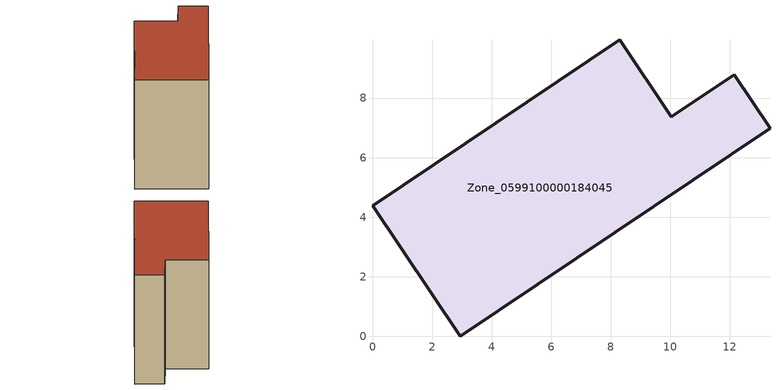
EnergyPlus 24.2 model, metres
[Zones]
Zone_0599100000184045
 floor ground (C_G): 2.95,0 0,4.38 8.31,9.96 10.04,7.38 12.15,8.78 13.35,6.99 z0
 wall outside (C_F): 0,4.38 2.95,0 13.35,6.99 12.15,8.78 10.04,7.38 8.31,9.96 0,4.38 z0:8.52
 roof outside (C_R): 8.31,9.96 0,4.38 2.95,0 13.35,6.99 12.15,8.78 10.04,7.38 z8.52
[BUILDING]
Pand.0599100000184045: North Axis=0; Terrain=City; Loads Convergence Tolerance Value=0.04; Temperature Convergence Tolerance Value=0.4; Solar Distribution=FullExterior; Maximum Number of Warmup Days=25; Minimum Number of Warmup Days=1
[Site:Location]
Rotterdam.The.Hague.AP_ZH_NLD Design_Conditions: Latitude=51.96; Longitude=4.45; Time Zone=1; Elevation=-4.5
[SITE:GROUNDTEMPERATURE:BUILDINGSURFACE]
18, 18, 18, 18, 18, 18, 18, 18, 18, 18, 18, 18
[MATERIAL] Thermal Absorptance=0.9; Solar Absorptance=0.7; Visible Absorptance=0.7
Name | Roughness | Thickness | Conductivity | Density | Specific Heat
G.TI.1975-1991 | MediumSmooth | 0.15 | 0.288461 | 540 | 1210
F.TI.1975-1991 | Rough | 0.3 | 0.230769 | 1920 | 840
R.TI.1975-1991 | MediumRough | 0.2 | 0.153846 | 1500 | 1000
[CONSTRUCTION]
C_G: G.TI.1975-1991
C_F: F.TI.1975-1991
C_R: R.TI.1975-1991
[ZONE]
Zone_0599100000184045: Type=1; Multiplier=1; Ceiling Height=Autocalculate; Volume=Autocalculate; Floor Area=autocalculate; Part of Total Floor Area=Yes
[ZONEINFILTRATION:DESIGNFLOWRATE]
Infil_Zone_0599100000184045: Zone or ZoneList or Space or SpaceList=Zone_0599100000184045; Schedule=AlwaysOn; Design Flow Rate Calculation Method=Flow/Area; Flow Rate per Floor Area=0.003; Constant Term Coefficient=1; Temperature Term Coefficient=0; Velocity Term Coefficient=0; Velocity Squared Term Coefficient=0
[HVACTEMPLATE:ZONE:IDEALLOADSAIRSYSTEM]
Zone_0599100000184045: Maximum Heating Supply Air Temperature=50; Minimum Cooling Supply Air Temperature=13; Maximum Heating Supply Air Humidity Ratio=0.0156; Minimum Cooling Supply Air Humidity Ratio=0.0077; Heating Limit=NoLimit; Cooling Limit=NoLimit; Dehumidification Control Type=ConstantSensibleHeatRatio; Cooling Sensible Heat Ratio=0.7; Dehumidification Setpoint=60; Humidification Control Type=None; Humidification Setpoint=30; Outdoor Air Method=None; Outdoor Air Flow Rate per Person=0.00944; Outdoor Air Flow Rate per Zone Floor Area=0; Outdoor Air Flow Rate per Zone=0; Demand Controlled Ventilation Type=None; Outdoor Air Economizer Type=NoEconomizer; Heat Recovery Type=None; Sensible Heat Recovery Effectiveness=0.7; Latent Heat Recovery Effectiveness=0.65
[ZONECONTROL:THERMOSTAT]
ThermostatControl_Zone_0599100000184045: Zone or ZoneList=Zone_0599100000184045; Control Type Schedule=DualSetpointControlType; Control 1=Thermostat_Zone_0599100000184045; Temperature Difference Between Cutout And Setpoint=0
[THERMOSTATSETPOINT:DUALSETPOINT]
Thermostat_Zone_0599100000184045: Heating Setpoint Temperature Schedule=HeatingSetpoint_Zone_0599100000184045; Cooling Setpoint Temperature Schedule=CoolingSetpoint_Zone_0599100000184045
[SCHEDULE:COMPACT]
HeatingSetpoint_Zone_0599100000184045: Through: 12/31, For: AllDays, Until: 24:00, 21
CoolingSetpoint_Zone_0599100000184045: Through: 12/31, For: AllDays, Until: 24:00, 24
DualSetpointControlType: Through: 12/31, For: AllDays, Until: 24:00, 4
AlwaysOn: Through: 12/31, For: AllDays, Until: 24:00, 1
